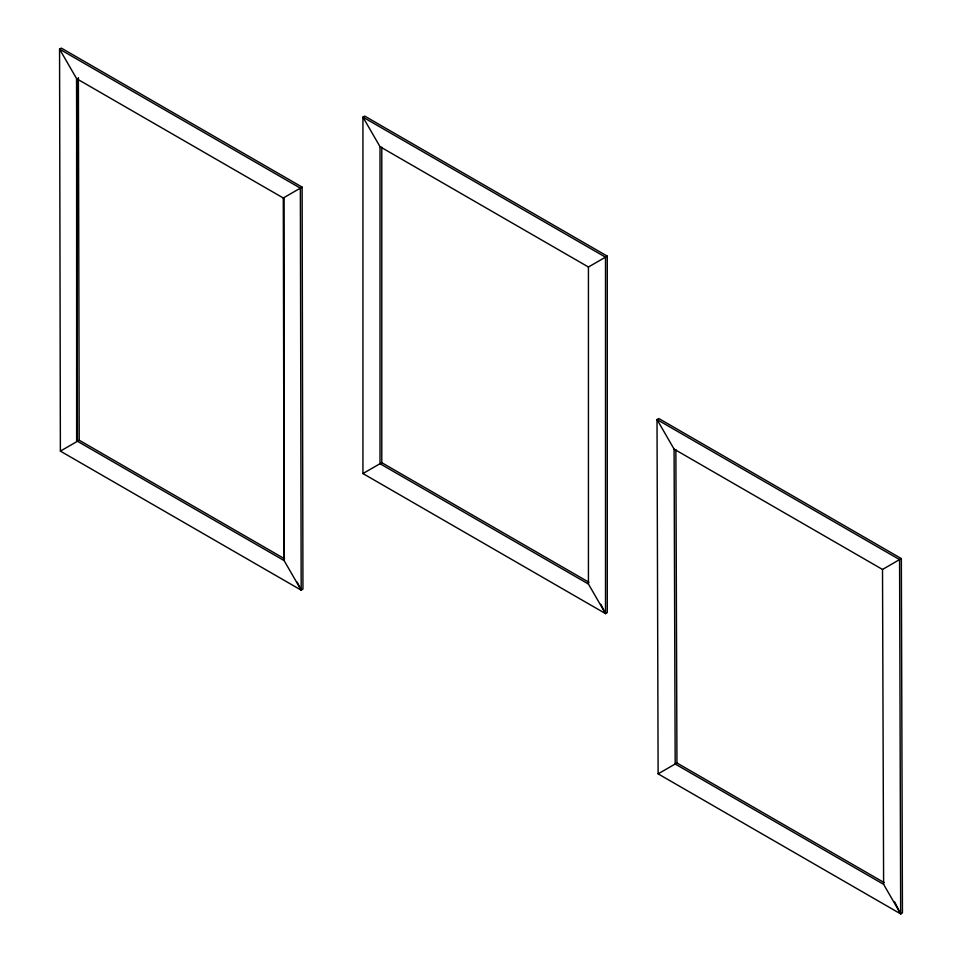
<?xml version="1.0" encoding="UTF-8"?>
<svg xmlns="http://www.w3.org/2000/svg" width="962" height="962" viewBox="0 0 962 962"><rect width="100%" height="100%" fill="white"/><g stroke="black" fill="none" stroke-linecap="round" stroke-linejoin="round"><path stroke-width="1.44" d="M302.128 187.121L283.285 198.004L284.103 560.569L301.178 590.139L302.946 589.117L302.128 187.121L61.327 48.1L59.56 49.122L60.378 451.118L301.178 590.139L300.36 188.143L59.56 49.122L76.635 78.692L77.453 441.257M60.378 451.118L79.209 440.235L284.572 558.802M588.431 584.03L380.014 463.708L380.014 146.681L362.939 117.123L605.507 257.167L605.507 613.6L588.431 584.03L588.431 267.015L607.275 256.145L364.706 116.101L362.939 117.123L362.939 473.557L605.507 613.6L607.275 612.578L607.275 256.145M362.939 473.557L381.782 462.686L381.782 147.174M882.515 569.456L883.609 884.331L900.672 913.9L899.578 559.595L657.022 419.552L674.085 449.122L882.515 569.456L901.346 558.573L902.44 912.878L900.672 913.9L658.116 773.857L657.022 419.552L658.79 418.53L901.346 558.573M658.116 773.857L676.947 762.986L884.078 882.563M380.014 146.681L588.431 267.015M381.782 462.686L588.912 582.263M883.609 884.331L675.18 763.996L674.085 449.122M894.684 901.935L900.672 913.9M600.853 604.292L605.507 613.6M297.186 582.154L301.178 590.139M675.865 449.603L676.947 762.986M78.391 77.669L79.209 440.235M284.103 198.473L76.635 78.692L76.635 440.788L284.103 560.569L284.103 198.473"/></g></svg>
